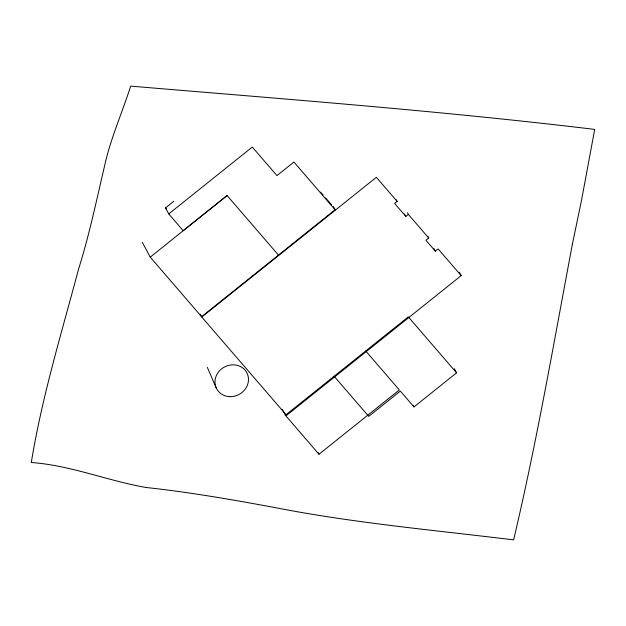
<?xml version="1.0" encoding="UTF-8"?>
<svg xmlns="http://www.w3.org/2000/svg" width="626" height="626" viewBox="0 0 626 626"><rect width="100%" height="100%" fill="white"/><g stroke="black" fill="none" stroke-linecap="round" stroke-linejoin="round"><path stroke-width="0.94" d="M278.484 255.134L227.097 195.539L183.199 230.681L168.738 213.92L165.514 207.902L173.871 201.22M168.738 213.92L252.301 147.04L276.958 175.616L293.93 162.032L335.09 209.741L201.595 316.678L150.24 257.145L142.258 242.254M150.24 257.145L227.097 195.539M459.367 272.255L461.174 275.628L286.606 415.351L201.791 317.038L376.351 177.314L397.142 201.408L394.615 203.434L405.828 216.424L408.348 214.405L407.44 212.699M427.801 236.307L428.716 238.005L425.923 240.243L435.352 251.167L438.145 248.937L461.174 275.628M365.717 350.967L399.341 389.935L318.994 454.249L285.378 415.273L408.308 316.873L456.581 372.83L413.997 406.923L400.327 391.078L368.73 416.368L334.12 376.257M408.348 214.405L428.716 238.005M320.614 192.151L323.063 194.999M325.52 197.847L331.655 204.96M165.514 207.902L166.774 209.366M433.982 248.616L435.352 251.167M404.459 213.873L405.828 216.424M396.227 199.71L397.142 201.408M454.39 368.737L456.581 372.83M333.384 206.564L335.09 209.741M413.113 405.28L413.997 406.923M318.094 452.567L318.994 454.249M282.216 409.388L285.378 415.273M200.265 314.197L201.791 317.038M207.362 367.407L216.236 387.964M572.352 244.351C553.76 343.025 536.756 442.152 513.61 539.878C433.802 530.097 353.612 523.007 274.611 507.514C231.902 499.587 189.075 492.146 145.881 487.466C107.382 480.705 70.589 465.345 31.3 462.504C41.997 396.735 61.559 333.126 78.626 268.89C89.338 234.844 96.576 199.944 104.73 165.241C110.794 138.033 122.25 112.539 130.678 86.122C285.425 99.166 440.446 110.849 594.7 129.394L581.585 199.968L572.352 244.351M229.539 396.634A17.105 15.564 -28.2 0 0 247.223 373.519A17.105 15.564 -28.2 0 0 218.427 372.071A17.105 15.564 -28.2 0 0 229.539 396.634"/></g></svg>
